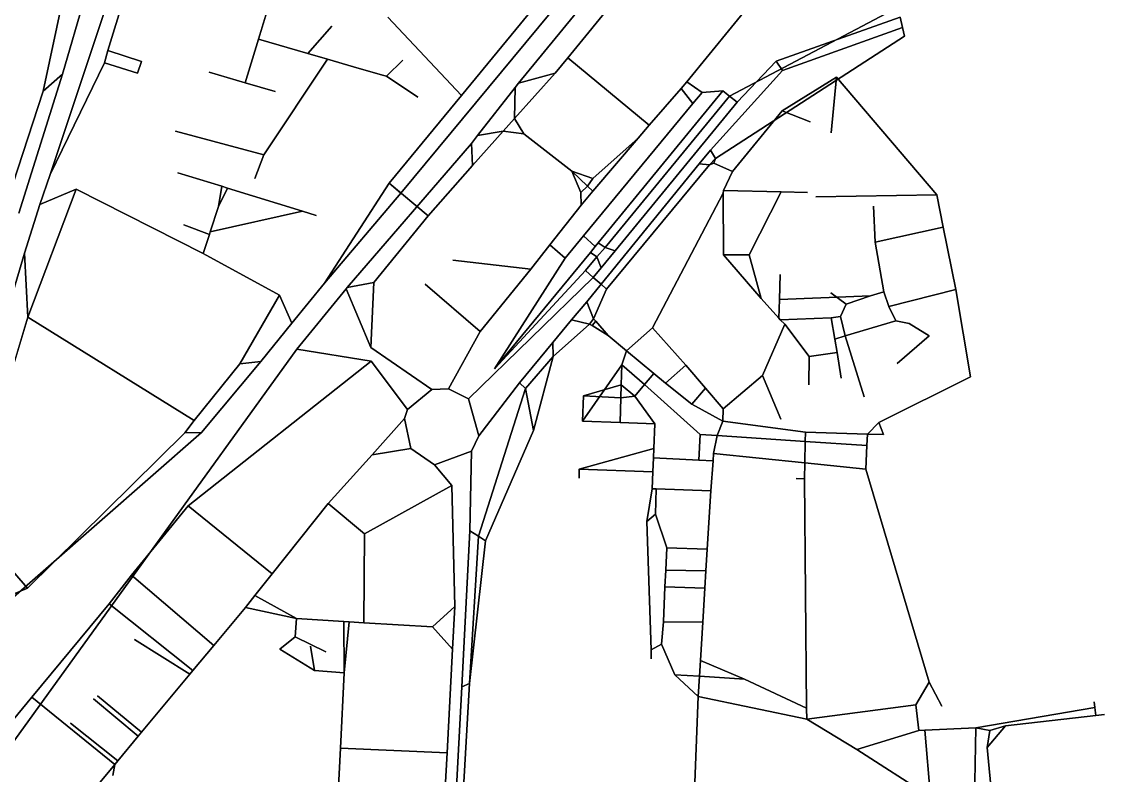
# Model space of a CAD drawing. Header units: metres. Extents: x 327752 to 330295, y 2791504 to 2794271.
# Drawn here: x 329452 to 330278, y 2792442 to 2793017 of the extents above; entities that cross this region are included whole.
import ezdxf

# ---------------------------------------------------------------- set-up
doc = ezdxf.new("R2010")
doc.units = ezdxf.units.M

msp = doc.modelspace()

# ---------------------------------------------------------------- linework, layer by layer
for p, q in [((329830.76, 2792970.16), (329953.21, 2793119.64)), ((329953.21, 2793119.64), (329830.76, 2792970.16)), ((329473.45, 2792900.53), (329538.31, 2793095.12)), ((329538.31, 2793095.12), (329473.45, 2792900.53)), ((329949.28, 2793088.8), (329868.4, 2792989.52)), ((329868.4, 2792989.52), (329949.28, 2793088.8)), ((329512.55, 2793079), (329482.82, 2792977.12)), ((329482.82, 2792977.12), (329512.55, 2793079)), ((329543.18, 2793078.92), (329517.49, 2792995.09)), ((329517.49, 2792995.09), (329543.18, 2793078.92)), ((329467.98, 2792964.06), (329490.29, 2793068.76)), ((329490.29, 2793068.76), (329467.98, 2792964.06)), ((329632.3, 2793003.64), (329649.77, 2793060.91)), ((329649.77, 2793060.91), (329632.3, 2793003.64)), ((329876.34, 2793049.49), (329741, 2792886.2)), ((329741, 2792886.2), (329876.34, 2793049.49)), ((329787.17, 2792960.75), (329856.83, 2793045.23)), ((329856.83, 2793045.23), (329787.17, 2792960.75)), ((330010.36, 2793033.9), (329959.25, 2792971.22)), ((329959.25, 2792971.22), (330010.36, 2793033.9)), ((329991.76, 2792960.3), (330120.33, 2793028.2)), ((330120.33, 2793028.2), (329991.76, 2792960.3)), ((329731.08, 2793020.49), (329787.17, 2792960.75)), ((329787.17, 2792960.75), (329731.08, 2793020.49)), ((330027.26, 2792986.83), (330122, 2793020.56)), ((330122, 2793020.56), (330027.26, 2792986.83)), ((330122, 2793020.56), (330123.73, 2793012.68)), ((330123.73, 2793012.68), (330122, 2793020.56)), ((329669.94, 2792992.74), (329688.32, 2793013.62)), ((329688.32, 2793013.62), (329669.94, 2792992.74)), ((330123.73, 2793012.68), (330032.17, 2792979.9)), ((330032.17, 2792979.9), (330123.73, 2793012.68)), ((330125.17, 2793006.09), (330123.73, 2793012.68)), ((330123.73, 2793012.68), (330125.17, 2793006.09)), ((329622.18, 2792970.47), (329632.3, 2793003.64)), ((329632.3, 2793003.64), (329622.18, 2792970.47)), ((329632.3, 2793003.64), (329669.94, 2792992.74)), ((329669.94, 2792992.74), (329632.3, 2793003.64)), ((329980.95, 2792912.59), (330125.17, 2793006.09)), ((330125.17, 2793006.09), (329980.95, 2792912.59)), ((329514.76, 2792985.59), (329517.49, 2792995.09)), ((329517.49, 2792995.09), (329514.76, 2792985.59)), ((329517.49, 2792995.09), (329543.15, 2792986.75)), ((329543.15, 2792986.75), (329517.49, 2792995.09)), ((329684.97, 2792988.39), (329669.94, 2792992.74)), ((329669.94, 2792992.74), (329684.97, 2792988.39)), ((329473.45, 2792900.53), (329514.76, 2792985.59)), ((329514.76, 2792985.59), (329473.45, 2792900.53)), ((329514.76, 2792985.59), (329540.11, 2792977.87)), ((329540.11, 2792977.87), (329514.76, 2792985.59)), ((329540.11, 2792977.87), (329543.15, 2792986.75)), ((329540.11, 2792977.87), (329543.15, 2792986.75)), ((329543.15, 2792986.75), (329540.11, 2792977.87)), ((329543.15, 2792986.75), (329540.11, 2792977.87)), ((329684.97, 2792988.39), (329636.46, 2792915.46)), ((329636.46, 2792915.46), (329684.97, 2792988.39)), ((329704.8, 2792982.64), (329684.97, 2792988.39)), ((329684.97, 2792988.39), (329704.8, 2792982.64)), ((329730.12, 2792975.4), (329742.44, 2792987.68)), ((329742.44, 2792987.68), (329730.12, 2792975.4)), ((329858.6, 2792977.86), (329868.4, 2792989.52)), ((329868.4, 2792989.52), (329858.6, 2792977.86)), ((329930.47, 2792938.19), (329868.4, 2792989.52)), ((329868.4, 2792989.52), (329930.47, 2792938.19)), ((329997.62, 2792955.65), (330027.26, 2792986.83)), ((330027.26, 2792986.83), (329997.62, 2792955.65)), ((330027.26, 2792986.83), (330032.17, 2792979.9)), ((330032.17, 2792979.9), (330027.26, 2792986.83)), ((329482.82, 2792977.12), (329449.35, 2792871.01)), ((329449.35, 2792871.01), (329482.82, 2792977.12)), ((329482.82, 2792977.12), (329467.98, 2792964.06)), ((329467.98, 2792964.06), (329482.82, 2792977.12)), ((329622.18, 2792970.47), (329594.77, 2792978.42)), ((329594.77, 2792978.42), (329622.18, 2792970.47)), ((329726.87, 2792976.35), (329704.8, 2792982.64)), ((329726.87, 2792976.35), (329704.8, 2792982.64)), ((329704.8, 2792982.64), (329726.87, 2792976.35)), ((329704.8, 2792982.64), (329726.87, 2792976.35)), ((329730.12, 2792975.4), (329726.87, 2792976.35)), ((329726.87, 2792976.35), (329730.12, 2792975.4)), ((329827.58, 2792943.21), (329858.6, 2792977.86)), ((329858.6, 2792977.86), (329827.58, 2792943.21)), ((329858.6, 2792977.86), (329830.76, 2792970.16)), ((329830.76, 2792970.16), (329858.6, 2792977.86)), ((329977.17, 2792919.09), (330032.17, 2792979.9)), ((330032.17, 2792979.9), (329977.17, 2792919.09)), ((329622.18, 2792970.47), (329645.04, 2792963.84)), ((329645.04, 2792963.84), (329622.18, 2792970.47)), ((329754.04, 2792959.45), (329730.12, 2792975.4)), ((329730.12, 2792975.4), (329754.04, 2792959.45)), ((329828.14, 2792966.82), (329830.76, 2792970.16)), ((329830.76, 2792970.16), (329828.14, 2792966.82)), ((329959.25, 2792971.22), (329954.83, 2792966.15)), ((329954.83, 2792966.15), (329959.25, 2792971.22)), ((329971, 2792963.08), (329959.25, 2792971.22)), ((329959.25, 2792971.22), (329971, 2792963.08)), ((330031.9, 2792949.11), (330073.35, 2792974.68)), ((330073.35, 2792974.68), (330031.9, 2792949.11)), ((330073.35, 2792974.68), (330069.35, 2792932.37)), ((330069.35, 2792932.37), (330073.35, 2792974.68)), ((330073.35, 2792974.68), (330149.85, 2792884.92)), ((330149.85, 2792884.92), (330073.35, 2792974.68)), ((329444.86, 2792893.2), (329467.98, 2792964.06)), ((329467.98, 2792964.06), (329444.86, 2792893.2)), ((329787.17, 2792960.75), (329732.05, 2792893.94)), ((329732.05, 2792893.94), (329787.17, 2792960.75)), ((329799.39, 2792930.11), (329828.14, 2792966.82)), ((329828.14, 2792966.82), (329799.39, 2792930.11)), ((329827.58, 2792943.21), (329828.14, 2792966.82)), ((329828.14, 2792966.82), (329827.58, 2792943.21)), ((329986.69, 2792964.32), (329891.65, 2792848.37)), ((329891.65, 2792848.37), (329986.69, 2792964.32)), ((329896.86, 2792844.72), (329991.76, 2792960.3)), ((329991.76, 2792960.3), (329896.86, 2792844.72)), ((329954.83, 2792966.15), (329930.47, 2792938.19)), ((329930.47, 2792938.19), (329954.83, 2792966.15)), ((329963.88, 2792954.63), (329954.83, 2792966.15)), ((329954.83, 2792966.15), (329963.88, 2792954.63)), ((329971, 2792963.08), (329963.88, 2792954.63)), ((329963.88, 2792954.63), (329971, 2792963.08)), ((329986.69, 2792964.32), (329971, 2792963.08)), ((329971, 2792963.08), (329986.69, 2792964.32)), ((329986.69, 2792964.32), (329991.76, 2792960.3)), ((329991.76, 2792960.3), (329986.69, 2792964.32)), ((329997.62, 2792955.65), (329991.76, 2792960.3)), ((329991.76, 2792960.3), (329997.62, 2792955.65)), ((329880.35, 2792853.6), (329963.88, 2792954.63)), ((329963.88, 2792954.63), (329880.35, 2792853.6)), ((329904.46, 2792842.29), (329997.62, 2792955.65)), ((329997.62, 2792955.65), (329904.46, 2792842.29)), ((329819.01, 2792933.62), (329827.58, 2792943.21)), ((329827.58, 2792943.21), (329819.01, 2792933.62)), ((329834.9, 2792931.38), (329827.58, 2792943.21)), ((329827.58, 2792943.21), (329834.9, 2792931.38)), ((330031.9, 2792949.11), (329994.03, 2792902.7)), ((329994.03, 2792902.7), (330031.9, 2792949.11)), ((330031.9, 2792949.11), (330053.24, 2792940.57)), ((330053.24, 2792940.57), (330031.9, 2792949.11)), ((329930.47, 2792938.19), (329922.02, 2792928.28)), ((329922.02, 2792928.28), (329930.47, 2792938.19)), ((329568.94, 2792933.62), (329636.46, 2792915.46)), ((329636.46, 2792915.46), (329568.94, 2792933.62)), ((329794.78, 2792924.23), (329799.39, 2792930.11)), ((329799.39, 2792930.11), (329794.78, 2792924.23)), ((329819.01, 2792933.62), (329795.73, 2792907.26)), ((329795.73, 2792907.26), (329819.01, 2792933.62)), ((329819.01, 2792933.62), (329799.39, 2792930.11)), ((329799.39, 2792930.11), (329819.01, 2792933.62)), ((329834.9, 2792931.38), (329819.01, 2792933.62)), ((329819.01, 2792933.62), (329834.9, 2792931.38)), ((329834.9, 2792931.38), (329871.55, 2792902.93)), ((329871.55, 2792902.93), (329834.9, 2792931.38)), ((329887.38, 2792897.31), (329922.02, 2792928.28)), ((329922.02, 2792928.28), (329887.38, 2792897.31)), ((329887.5, 2792887.76), (329922.02, 2792928.28)), ((329922.02, 2792928.28), (329887.5, 2792887.76)), ((329700.1, 2792814.23), (329794.78, 2792924.23)), ((329794.78, 2792924.23), (329700.1, 2792814.23)), ((329794.78, 2792924.23), (329795.73, 2792907.26)), ((329795.73, 2792907.26), (329794.78, 2792924.23)), ((329977.17, 2792919.09), (329968.49, 2792908.72)), ((329968.49, 2792908.72), (329977.17, 2792919.09)), ((329980.95, 2792912.59), (329977.17, 2792919.09)), ((329977.17, 2792919.09), (329980.95, 2792912.59)), ((329636.46, 2792915.46), (329629.62, 2792897.39)), ((329629.62, 2792897.39), (329636.46, 2792915.46)), ((329980.95, 2792912.59), (329976.41, 2792907.78)), ((329976.41, 2792907.78), (329980.95, 2792912.59)), ((329980.95, 2792912.59), (329979.86, 2792909.07)), ((329979.86, 2792909.07), (329980.95, 2792912.59)), ((329570.74, 2792901.77), (329604.27, 2792891.47)), ((329604.27, 2792891.47), (329570.74, 2792901.77)), ((329761.91, 2792868.97), (329795.73, 2792907.26)), ((329795.73, 2792907.26), (329761.91, 2792868.97)), ((329871.55, 2792902.93), (329883.36, 2792891.48)), ((329871.55, 2792902.93), (329878.38, 2792886.75)), ((329871.55, 2792902.93), (329887.38, 2792897.31)), ((329878.38, 2792886.75), (329871.55, 2792902.93)), ((329883.36, 2792891.48), (329871.55, 2792902.93)), ((329887.38, 2792897.31), (329871.55, 2792902.93)), ((329893.73, 2792816.75), (329968.49, 2792908.72)), ((329968.49, 2792908.72), (329893.73, 2792816.75)), ((329976.41, 2792907.78), (329897.94, 2792813.11)), ((329897.94, 2792813.11), (329976.41, 2792907.78)), ((329976.41, 2792907.78), (329968.49, 2792908.72)), ((329968.49, 2792908.72), (329976.41, 2792907.78)), ((329976.41, 2792907.78), (329979.86, 2792909.07)), ((329979.86, 2792909.07), (329976.41, 2792907.78)), ((329979.86, 2792909.07), (329994.03, 2792902.7)), ((329994.03, 2792902.7), (329979.86, 2792909.07)), ((329994.03, 2792902.7), (329987.18, 2792888.2)), ((329987.18, 2792888.2), (329994.03, 2792902.7)), ((329473.45, 2792900.53), (329465.53, 2792877.69)), ((329465.53, 2792877.69), (329473.45, 2792900.53)), ((329682.71, 2792817.49), (329732.05, 2792893.94)), ((329732.05, 2792893.94), (329682.71, 2792817.49)), ((329761.91, 2792868.97), (329732.05, 2792893.94)), ((329741, 2792886.2), (329732.05, 2792893.94)), ((329732.05, 2792893.94), (329741, 2792886.2)), ((329732.05, 2792893.94), (329761.91, 2792868.97)), ((329883.36, 2792891.48), (329887.38, 2792897.31)), ((329887.38, 2792897.31), (329883.36, 2792891.48)), ((329493.09, 2792889.34), (329456.2, 2792791.61)), ((329456.2, 2792791.61), (329493.09, 2792889.34)), ((329465.53, 2792877.69), (329493.09, 2792889.34)), ((329493.09, 2792889.34), (329465.53, 2792877.69)), ((329493.09, 2792889.34), (329590.07, 2792840.34)), ((329590.07, 2792840.34), (329493.09, 2792889.34)), ((329604.27, 2792891.47), (329601.71, 2792876)), ((329601.71, 2792876), (329604.27, 2792891.47)), ((329608.78, 2792890.08), (329601.71, 2792876)), ((329601.71, 2792876), (329608.78, 2792890.08)), ((329608.78, 2792890.08), (329604.27, 2792891.47)), ((329604.27, 2792891.47), (329608.78, 2792890.08)), ((329665.98, 2792872.5), (329608.78, 2792890.08)), ((329608.78, 2792890.08), (329665.98, 2792872.5)), ((329682.71, 2792817.49), (329741, 2792886.2)), ((329741, 2792886.2), (329682.71, 2792817.49)), ((329878.38, 2792886.75), (329883.36, 2792891.48)), ((329883.36, 2792891.48), (329878.38, 2792886.75)), ((329878.57, 2792877.11), (329878.38, 2792886.75)), ((329878.38, 2792886.75), (329878.57, 2792877.11)), ((329878.57, 2792877.11), (329887.5, 2792887.76)), ((329887.5, 2792887.76), (329878.57, 2792877.11)), ((329887.5, 2792887.76), (329883.36, 2792891.48)), ((329883.36, 2792891.48), (329887.5, 2792887.76)), ((329986.85, 2792886.36), (329932.86, 2792783.44)), ((329932.86, 2792783.44), (329986.85, 2792886.36)), ((329987.18, 2792888.2), (329986.85, 2792886.36)), ((329986.85, 2792886.36), (329987.18, 2792888.2)), ((329986.85, 2792886.36), (329987.09, 2792839.26)), ((329987.09, 2792839.26), (329986.85, 2792886.36)), ((329987.18, 2792888.2), (330031.29, 2792887.17)), ((330031.29, 2792887.17), (329987.18, 2792888.2)), ((330031.29, 2792887.17), (330006.86, 2792839.11)), ((330006.86, 2792839.11), (330031.29, 2792887.17)), ((330031.29, 2792887.17), (330051.14, 2792886.7)), ((330051.14, 2792886.7), (330031.29, 2792887.17)), ((330149.85, 2792884.92), (330057.73, 2792883.4)), ((330057.73, 2792883.4), (330149.85, 2792884.92)), ((330154.81, 2792860.34), (330149.85, 2792884.92)), ((330149.85, 2792884.92), (330154.81, 2792860.34)), ((329465.53, 2792877.69), (329453.87, 2792840.5)), ((329453.87, 2792840.5), (329465.53, 2792877.69)), ((329854.62, 2792846.77), (329878.57, 2792877.11)), ((329878.57, 2792877.11), (329854.62, 2792846.77)), ((329595.52, 2792856.71), (329601.71, 2792876)), ((329601.71, 2792876), (329595.52, 2792856.71)), ((329665.98, 2792872.5), (329595.52, 2792856.71)), ((329595.52, 2792856.71), (329665.98, 2792872.5)), ((329665.98, 2792872.5), (329676.36, 2792869.31)), ((329676.36, 2792869.31), (329665.98, 2792872.5)), ((329720.46, 2792818.15), (329761.91, 2792868.97)), ((329761.91, 2792868.97), (329720.46, 2792818.15)), ((330102.79, 2792848.89), (330101.54, 2792876.2)), ((330101.54, 2792876.2), (330102.79, 2792848.89)), ((329594.83, 2792854.62), (329575.34, 2792862.12)), ((329575.34, 2792862.12), (329594.83, 2792854.62)), ((330154.81, 2792860.34), (330102.79, 2792848.89)), ((330102.79, 2792848.89), (330154.81, 2792860.34)), ((330164.41, 2792812.78), (330154.81, 2792860.34)), ((330154.81, 2792860.34), (330164.41, 2792812.78)), ((329590.07, 2792840.34), (329594.83, 2792854.62)), ((329594.83, 2792854.62), (329590.07, 2792840.34)), ((329594.83, 2792854.62), (329595.52, 2792856.71)), ((329595.52, 2792856.71), (329594.83, 2792854.62)), ((329866.39, 2792836.76), (329880.35, 2792853.6)), ((329880.35, 2792853.6), (329866.39, 2792836.76)), ((329889.28, 2792845.49), (329880.35, 2792853.6)), ((329880.35, 2792853.6), (329889.28, 2792845.49)), ((329840.03, 2792828.28), (329854.62, 2792846.77)), ((329854.62, 2792846.77), (329840.03, 2792828.28)), ((329866.39, 2792836.76), (329854.62, 2792846.77)), ((329854.62, 2792846.77), (329866.39, 2792836.76)), ((329889.28, 2792845.49), (329885.62, 2792841.04)), ((329885.62, 2792841.04), (329889.28, 2792845.49)), ((329891.65, 2792848.37), (329889.28, 2792845.49)), ((329889.28, 2792845.49), (329891.65, 2792848.37)), ((329896.86, 2792844.72), (329890.47, 2792837.72)), ((329890.47, 2792837.72), (329896.86, 2792844.72)), ((329896.86, 2792844.72), (329891.65, 2792848.37)), ((329891.65, 2792848.37), (329896.86, 2792844.72)), ((329904.46, 2792842.29), (329896.86, 2792844.72)), ((329896.86, 2792844.72), (329904.46, 2792842.29)), ((330109.47, 2792811.03), (330102.79, 2792848.89)), ((330102.79, 2792848.89), (330109.47, 2792811.03)), ((329453.87, 2792840.5), (329397.89, 2792652.42)), ((329397.89, 2792652.42), (329453.87, 2792840.5)), ((329453.87, 2792840.5), (329456.2, 2792791.61)), ((329456.2, 2792791.61), (329453.87, 2792840.5)), ((329648.34, 2792808.5), (329590.07, 2792840.34)), ((329590.07, 2792840.34), (329648.34, 2792808.5)), ((329812.53, 2792752.22), (329885.62, 2792841.04)), ((329885.62, 2792841.04), (329812.53, 2792752.22)), ((329866.39, 2792836.76), (329812.53, 2792752.22)), ((329812.53, 2792752.22), (329866.39, 2792836.76)), ((329881.76, 2792827.23), (329890.47, 2792837.72)), ((329890.47, 2792837.72), (329881.76, 2792827.23)), ((329890.47, 2792837.72), (329885.62, 2792841.04)), ((329885.62, 2792841.04), (329890.47, 2792837.72)), ((329893.69, 2792829.24), (329890.47, 2792837.72)), ((329890.47, 2792837.72), (329893.69, 2792829.24)), ((329904.46, 2792842.29), (329893.69, 2792829.24)), ((329893.69, 2792829.24), (329904.46, 2792842.29)), ((329987.09, 2792839.26), (330006.86, 2792839.11)), ((329987.09, 2792839.26), (330015.85, 2792805.99)), ((330015.85, 2792805.99), (329987.09, 2792839.26)), ((330006.86, 2792839.11), (329987.09, 2792839.26)), ((330015.85, 2792805.99), (330006.86, 2792839.11)), ((330006.86, 2792839.11), (330015.85, 2792805.99)), ((329840.03, 2792828.28), (329780.66, 2792835.08)), ((329780.66, 2792835.08), (329840.03, 2792828.28)), ((329801.57, 2792780.7), (329840.03, 2792828.28)), ((329840.03, 2792828.28), (329801.57, 2792780.7)), ((329881.76, 2792827.23), (329812.53, 2792752.22)), ((329812.53, 2792752.22), (329881.76, 2792827.23)), ((329887.68, 2792821.97), (329881.76, 2792827.23)), ((329881.76, 2792827.23), (329887.68, 2792821.97)), ((329887.68, 2792821.97), (329893.69, 2792829.24)), ((329893.69, 2792829.24), (329887.68, 2792821.97)), ((329792.6, 2792729.32), (329887.68, 2792821.97)), ((329887.68, 2792821.97), (329792.6, 2792729.32)), ((329887.68, 2792821.97), (329893.73, 2792816.75)), ((329893.73, 2792816.75), (329887.68, 2792821.97)), ((330029.84, 2792805.15), (330030.49, 2792824.14)), ((330030.49, 2792824.14), (330029.84, 2792805.15)), ((329657.87, 2792786.98), (329682.71, 2792817.49)), ((329682.71, 2792817.49), (329657.87, 2792786.98)), ((329661.52, 2792767.35), (329699.24, 2792813.18)), ((329699.24, 2792813.18), (329661.52, 2792767.35)), ((329699.24, 2792813.18), (329700.1, 2792814.23)), ((329700.1, 2792814.23), (329699.24, 2792813.18)), ((329717.93, 2792768.55), (329699.24, 2792813.18)), ((329699.24, 2792813.18), (329717.93, 2792768.55)), ((329720.46, 2792818.15), (329700.1, 2792814.23)), ((329700.1, 2792814.23), (329720.46, 2792818.15)), ((329717.93, 2792768.55), (329720.46, 2792818.15)), ((329720.46, 2792818.15), (329717.93, 2792768.55)), ((329801.57, 2792780.7), (329759.61, 2792816.93)), ((329759.61, 2792816.93), (329801.57, 2792780.7)), ((329893.73, 2792816.75), (329882.75, 2792803.47)), ((329882.75, 2792803.47), (329893.73, 2792816.75)), ((329897.94, 2792813.11), (329888.08, 2792790.29)), ((329888.08, 2792790.29), (329897.94, 2792813.11)), ((329893.73, 2792816.75), (329897.94, 2792813.11)), ((329897.94, 2792813.11), (329893.73, 2792816.75)), ((330109.47, 2792811.03), (330099.37, 2792807.88)), ((330099.37, 2792807.88), (330109.47, 2792811.03)), ((330113.39, 2792799.84), (330109.47, 2792811.03)), ((330109.47, 2792811.03), (330113.39, 2792799.84)), ((330164.41, 2792812.78), (330113.39, 2792799.84)), ((330113.39, 2792799.84), (330164.41, 2792812.78)), ((330175.63, 2792746.02), (330164.41, 2792812.78)), ((330164.41, 2792812.78), (330175.63, 2792746.02)), ((329648.34, 2792808.5), (329618.18, 2792756.1)), ((329618.18, 2792756.1), (329648.34, 2792808.5)), ((329648.34, 2792808.5), (329657.87, 2792786.98)), ((329657.87, 2792786.98), (329648.34, 2792808.5)), ((329871.27, 2792789.55), (329882.75, 2792803.47)), ((329882.75, 2792803.47), (329871.27, 2792789.55)), ((329882.75, 2792803.47), (329888.08, 2792790.29)), ((329888.08, 2792790.29), (329882.75, 2792803.47)), ((330029.35, 2792790.84), (330015.85, 2792805.99)), ((330015.85, 2792805.99), (330029.35, 2792790.84)), ((330029.35, 2792790.84), (330029.84, 2792805.15)), ((330029.84, 2792805.15), (330029.35, 2792790.84)), ((330029.84, 2792805.15), (330099.37, 2792807.88)), ((330099.37, 2792807.88), (330029.84, 2792805.15)), ((330080.76, 2792801.53), (330069.17, 2792810.15)), ((330069.17, 2792810.15), (330080.76, 2792801.53)), ((330080.76, 2792801.53), (330099.37, 2792807.88)), ((330099.37, 2792807.88), (330080.76, 2792801.53)), ((330076.38, 2792792.1), (330080.76, 2792801.53)), ((330080.76, 2792801.53), (330076.38, 2792792.1)), ((330118.59, 2792788.84), (330113.39, 2792799.84)), ((330113.39, 2792799.84), (330118.59, 2792788.84)), ((329402.94, 2792614.29), (329456.2, 2792791.61)), ((329456.2, 2792791.61), (329402.94, 2792614.29)), ((329456.2, 2792791.61), (329583.37, 2792712.93)), ((329583.37, 2792712.93), (329456.2, 2792791.61)), ((329657.87, 2792786.98), (329634.11, 2792757.82)), ((329634.11, 2792757.82), (329657.87, 2792786.98)), ((329856.98, 2792772.21), (329871.27, 2792789.55)), ((329871.27, 2792789.55), (329856.98, 2792772.21)), ((329857.1, 2792761.68), (329884.81, 2792786.34)), ((329884.81, 2792786.34), (329857.1, 2792761.68)), ((329871.27, 2792789.55), (329884.81, 2792786.34)), ((329884.81, 2792786.34), (329871.27, 2792789.55)), ((329884.81, 2792786.34), (329888.08, 2792790.29)), ((329888.08, 2792790.29), (329884.81, 2792786.34)), ((329884.81, 2792786.34), (329886.96, 2792785.22)), ((329886.96, 2792785.22), (329884.81, 2792786.34)), ((329889.71, 2792788.51), (329886.96, 2792785.22)), ((329886.96, 2792785.22), (329889.71, 2792788.51)), ((329888.08, 2792790.29), (329889.71, 2792788.51)), ((329889.71, 2792788.51), (329888.08, 2792790.29)), ((329889.71, 2792788.51), (329899.17, 2792777.64)), ((329899.17, 2792777.64), (329889.71, 2792788.51)), ((330017.02, 2792747.07), (330033.87, 2792786.26)), ((330033.87, 2792786.26), (330017.02, 2792747.07)), ((330030.46, 2792789.71), (330029.35, 2792790.84)), ((330029.35, 2792790.84), (330030.46, 2792789.71)), ((330069.25, 2792791.18), (330030.46, 2792789.71)), ((330030.46, 2792789.71), (330069.25, 2792791.18)), ((330030.46, 2792789.71), (330033.87, 2792786.26)), ((330033.87, 2792786.26), (330030.46, 2792789.71)), ((330052.54, 2792761.78), (330033.87, 2792786.26)), ((330033.87, 2792786.26), (330052.54, 2792761.78)), ((330069.25, 2792791.18), (330076.38, 2792792.1)), ((330076.38, 2792792.1), (330069.25, 2792791.18)), ((330072.15, 2792774.99), (330069.25, 2792791.18)), ((330069.25, 2792791.18), (330072.15, 2792774.99)), ((330076.38, 2792792.1), (330079.91, 2792777.3)), ((330079.91, 2792777.3), (330076.38, 2792792.1)), ((330079.91, 2792777.3), (330118.59, 2792788.84)), ((330118.59, 2792788.84), (330079.91, 2792777.3)), ((330118.59, 2792788.84), (330128.8, 2792786.75)), ((330128.8, 2792786.75), (330118.59, 2792788.84)), ((330128.8, 2792786.75), (330144.2, 2792777.53)), ((330128.8, 2792786.75), (330144.2, 2792777.53)), ((330144.2, 2792777.53), (330128.8, 2792786.75)), ((330144.2, 2792777.53), (330128.8, 2792786.75)), ((329777.35, 2792737.02), (329801.57, 2792780.7)), ((329801.57, 2792780.7), (329777.35, 2792737.02)), ((329886.96, 2792785.22), (329899.17, 2792777.64)), ((329899.17, 2792777.64), (329886.96, 2792785.22)), ((329913.17, 2792766.03), (329899.17, 2792777.64)), ((329899.17, 2792777.64), (329913.17, 2792766.03)), ((329913.17, 2792766.03), (329932.86, 2792783.44)), ((329932.86, 2792783.44), (329913.17, 2792766.03)), ((329932.86, 2792783.44), (329958.36, 2792755.01)), ((329958.36, 2792755.01), (329932.86, 2792783.44)), ((330144.2, 2792777.53), (330119.64, 2792756.24)), ((330119.64, 2792756.24), (330144.2, 2792777.53)), ((329831.62, 2792741.45), (329856.98, 2792772.21)), ((329856.98, 2792772.21), (329831.62, 2792741.45)), ((329856.98, 2792772.21), (329857.1, 2792761.68)), ((329857.1, 2792761.68), (329856.98, 2792772.21)), ((330072.15, 2792774.99), (330079.91, 2792777.3)), ((330079.91, 2792777.3), (330072.15, 2792774.99)), ((330073.78, 2792764.65), (330072.15, 2792774.99)), ((330072.15, 2792774.99), (330073.78, 2792764.65)), ((330079.91, 2792777.3), (330094.59, 2792730.89)), ((330094.59, 2792730.89), (330079.91, 2792777.3)), ((329297.58, 2792263.51), (329661.52, 2792767.35)), ((329661.52, 2792767.35), (329297.58, 2792263.51)), ((329661.52, 2792767.35), (329718.21, 2792758.05)), ((329718.21, 2792758.05), (329661.52, 2792767.35)), ((329717.93, 2792768.55), (329764.51, 2792736.41)), ((329764.51, 2792736.41), (329717.93, 2792768.55)), ((329857.1, 2792761.68), (329836.15, 2792737.13)), ((329836.15, 2792737.13), (329857.1, 2792761.68)), ((329857.1, 2792761.68), (329842.21, 2792705.11)), ((329842.21, 2792705.11), (329857.1, 2792761.68)), ((329909.64, 2792755.18), (329913.17, 2792766.03)), ((329913.17, 2792766.03), (329909.64, 2792755.18)), ((329934.06, 2792748.66), (329913.17, 2792766.03)), ((329913.17, 2792766.03), (329934.06, 2792748.66)), ((330052.54, 2792761.78), (330052.34, 2792740.01)), ((330052.34, 2792740.01), (330052.54, 2792761.78)), ((330073.78, 2792764.65), (330052.54, 2792761.78)), ((330052.54, 2792761.78), (330073.78, 2792764.65)), ((330073.78, 2792764.65), (330076.86, 2792745.01)), ((330076.86, 2792745.01), (330073.78, 2792764.65)), ((329718.21, 2792758.05), (329578.79, 2792647.71)), ((329578.79, 2792647.71), (329718.21, 2792758.05)), ((329618.18, 2792756.1), (329583.37, 2792712.93)), ((329583.37, 2792712.93), (329618.18, 2792756.1)), ((329634.11, 2792757.82), (329588.95, 2792703.61)), ((329588.95, 2792703.61), (329634.11, 2792757.82)), ((329618.18, 2792756.1), (329634.11, 2792757.82)), ((329634.11, 2792757.82), (329618.18, 2792756.1)), ((329746.16, 2792721.34), (329718.21, 2792758.05)), ((329718.21, 2792758.05), (329746.16, 2792721.34)), ((329879.53, 2792712.42), (329909.64, 2792755.18)), ((329909.64, 2792755.18), (329879.53, 2792712.42)), ((329909.03, 2792739.94), (329909.64, 2792755.18)), ((329909.64, 2792755.18), (329909.03, 2792739.94)), ((329926.83, 2792740.25), (329909.64, 2792755.18)), ((329909.64, 2792755.18), (329926.83, 2792740.25)), ((329942.98, 2792741.32), (329958.36, 2792755.01)), ((329958.36, 2792755.01), (329942.98, 2792741.32)), ((329973.38, 2792737.58), (329958.36, 2792755.01)), ((329958.36, 2792755.01), (329973.38, 2792737.58)), ((329926.83, 2792740.25), (329934.06, 2792748.66)), ((329934.06, 2792748.66), (329926.83, 2792740.25)), ((329934.06, 2792748.66), (329942.98, 2792741.32)), ((329942.98, 2792741.32), (329934.06, 2792748.66)), ((329987.01, 2792721.76), (330017.02, 2792747.07)), ((330017.02, 2792747.07), (329987.01, 2792721.76)), ((330030.86, 2792713.94), (330017.02, 2792747.07)), ((330017.02, 2792747.07), (330030.86, 2792713.94)), ((330105.57, 2792711.34), (330175.63, 2792746.02)), ((330175.63, 2792746.02), (330105.57, 2792711.34)), ((329746.16, 2792721.34), (329764.51, 2792736.41)), ((329764.51, 2792736.41), (329746.16, 2792721.34)), ((329777.35, 2792737.02), (329764.51, 2792736.41)), ((329764.51, 2792736.41), (329777.35, 2792737.02)), ((329792.6, 2792729.32), (329777.35, 2792737.02)), ((329777.35, 2792737.02), (329792.6, 2792729.32)), ((329836.15, 2792737.13), (329800.22, 2792624.57)), ((329800.22, 2792624.57), (329836.15, 2792737.13)), ((329800.57, 2792701.08), (329831.62, 2792741.45)), ((329831.62, 2792741.45), (329800.57, 2792701.08)), ((329831.62, 2792741.45), (329836.15, 2792737.13)), ((329836.15, 2792737.13), (329831.62, 2792741.45)), ((329842.21, 2792705.11), (329836.15, 2792737.13)), ((329836.15, 2792737.13), (329842.21, 2792705.11)), ((329909.03, 2792739.94), (329880.23, 2792731.64)), ((329880.23, 2792731.64), (329909.03, 2792739.94)), ((329909.03, 2792739.94), (329908.81, 2792730.24)), ((329908.81, 2792730.24), (329909.03, 2792739.94)), ((329919.54, 2792731.5), (329909.03, 2792739.94)), ((329909.03, 2792739.94), (329919.54, 2792731.5)), ((329919.54, 2792731.5), (329926.83, 2792740.25)), ((329926.83, 2792740.25), (329919.54, 2792731.5)), ((329969.24, 2792702.16), (329926.83, 2792740.25)), ((329926.83, 2792740.25), (329969.24, 2792702.16)), ((329963.12, 2792725.39), (329942.98, 2792741.32)), ((329942.98, 2792741.32), (329963.12, 2792725.39)), ((329963.12, 2792725.39), (329973.38, 2792737.58)), ((329973.38, 2792737.58), (329963.12, 2792725.39)), ((329987.01, 2792721.76), (329973.38, 2792737.58)), ((329973.38, 2792737.58), (329987.01, 2792721.76)), ((329792.6, 2792729.32), (329800.57, 2792701.08)), ((329800.57, 2792701.08), (329792.6, 2792729.32)), ((329880.23, 2792731.64), (329879.53, 2792712.42)), ((329879.53, 2792712.42), (329880.23, 2792731.64)), ((329908.81, 2792730.24), (329880.23, 2792731.64)), ((329880.23, 2792731.64), (329908.81, 2792730.24)), ((329908.81, 2792730.24), (329908.37, 2792711.32)), ((329908.37, 2792711.32), (329908.81, 2792730.24)), ((329919.54, 2792731.5), (329908.81, 2792730.24)), ((329908.81, 2792730.24), (329919.54, 2792731.5)), ((329919.54, 2792731.5), (329934.75, 2792710.32)), ((329934.75, 2792710.32), (329919.54, 2792731.5)), ((329743.73, 2792714.37), (329746.16, 2792721.34)), ((329746.16, 2792721.34), (329743.73, 2792714.37)), ((329986.73, 2792712.44), (329963.12, 2792725.39)), ((329963.12, 2792725.39), (329986.73, 2792712.44)), ((329986.73, 2792712.44), (329987.01, 2792721.76)), ((329987.01, 2792721.76), (329986.73, 2792712.44)), ((329583.37, 2792712.93), (329576.19, 2792703.41)), ((329576.19, 2792703.41), (329583.37, 2792712.93)), ((329743.73, 2792714.37), (329719.07, 2792686.64)), ((329719.07, 2792686.64), (329743.73, 2792714.37)), ((329743.73, 2792714.37), (329748.59, 2792691.49)), ((329748.59, 2792691.49), (329743.73, 2792714.37)), ((329879.53, 2792712.42), (329908.37, 2792711.32)), ((329908.37, 2792711.32), (329879.53, 2792712.42)), ((329986.73, 2792712.44), (329982.44, 2792701.39)), ((329982.44, 2792701.39), (329986.73, 2792712.44)), ((329986.73, 2792712.44), (330049.66, 2792703.97)), ((330049.66, 2792703.97), (329986.73, 2792712.44)), ((329374.97, 2792516.59), (329588.95, 2792703.61)), ((329588.95, 2792703.61), (329374.97, 2792516.59)), ((329456.04, 2792584.88), (329576.19, 2792703.41)), ((329576.19, 2792703.41), (329456.04, 2792584.88)), ((329576.19, 2792703.41), (329588.95, 2792703.61)), ((329588.95, 2792703.61), (329576.19, 2792703.41)), ((329842.21, 2792705.11), (329805.63, 2792621.12)), ((329805.63, 2792621.12), (329842.21, 2792705.11)), ((329934.75, 2792710.32), (329908.37, 2792711.32)), ((329908.37, 2792711.32), (329934.75, 2792710.32)), ((329934.75, 2792710.32), (329933.98, 2792691.37)), ((329933.98, 2792691.37), (329934.75, 2792710.32)), ((330049.66, 2792703.97), (330049.56, 2792696.91)), ((330049.56, 2792696.91), (330049.66, 2792703.97)), ((330049.66, 2792703.97), (330097.03, 2792702.31)), ((330097.03, 2792702.31), (330049.66, 2792703.97)), ((330097.03, 2792702.31), (330105.57, 2792711.34)), ((330105.57, 2792711.34), (330097.03, 2792702.31)), ((330109.23, 2792702.14), (330105.57, 2792711.34)), ((330105.57, 2792711.34), (330109.23, 2792702.14)), ((329800.57, 2792701.08), (329794.81, 2792689.37)), ((329794.81, 2792689.37), (329800.57, 2792701.08)), ((329969.24, 2792702.16), (329968.45, 2792682.49)), ((329968.45, 2792682.49), (329969.24, 2792702.16)), ((329982.44, 2792701.39), (329969.24, 2792702.16)), ((329969.24, 2792702.16), (329982.44, 2792701.39)), ((329982.44, 2792701.39), (329979.65, 2792687.61)), ((329979.65, 2792687.61), (329982.44, 2792701.39)), ((329982.44, 2792701.39), (330049.56, 2792696.91)), ((330049.56, 2792696.91), (329982.44, 2792701.39)), ((330049.34, 2792680.43), (330049.56, 2792696.91)), ((330049.56, 2792696.91), (330049.34, 2792680.43)), ((330096.63, 2792693.78), (330049.56, 2792696.91)), ((330049.56, 2792696.91), (330096.63, 2792693.78)), ((330097.03, 2792702.31), (330096.63, 2792693.78)), ((330096.63, 2792693.78), (330097.03, 2792702.31)), ((330097.03, 2792702.31), (330109.23, 2792702.14)), ((330109.23, 2792702.14), (330097.03, 2792702.31)), ((329719.07, 2792686.64), (329685.5, 2792649.51)), ((329685.5, 2792649.51), (329719.07, 2792686.64)), ((329719.07, 2792686.64), (329748.59, 2792691.49)), ((329748.59, 2792691.49), (329719.07, 2792686.64)), ((329748.59, 2792691.49), (329766.71, 2792679.14)), ((329766.71, 2792679.14), (329748.59, 2792691.49)), ((329766.71, 2792679.14), (329794.81, 2792689.37)), ((329794.81, 2792689.37), (329766.71, 2792679.14)), ((329794.81, 2792689.37), (329793.61, 2792628.79)), ((329793.61, 2792628.79), (329794.81, 2792689.37)), ((329933.98, 2792691.37), (329877.12, 2792675.63)), ((329877.12, 2792675.63), (329933.98, 2792691.37)), ((329933.98, 2792691.37), (329933.7, 2792684.26)), ((329933.7, 2792684.26), (329933.98, 2792691.37)), ((329979.24, 2792682.05), (329979.65, 2792687.61)), ((329979.65, 2792687.61), (329979.24, 2792682.05)), ((330049.34, 2792680.43), (329979.65, 2792687.61)), ((329979.65, 2792687.61), (330049.34, 2792680.43)), ((330096.63, 2792693.78), (330095.77, 2792675.65)), ((330095.77, 2792675.65), (330096.63, 2792693.78)), ((329766.71, 2792679.14), (329779.93, 2792663.22)), ((329779.93, 2792663.22), (329766.71, 2792679.14)), ((329933.28, 2792673.78), (329933.7, 2792684.26)), ((329933.7, 2792684.26), (329933.28, 2792673.78)), ((329933.7, 2792684.26), (329968.45, 2792682.49)), ((329968.45, 2792682.49), (329933.7, 2792684.26)), ((329979.24, 2792682.05), (329968.45, 2792682.49)), ((329968.45, 2792682.49), (329979.24, 2792682.05)), ((329977.52, 2792659.22), (329979.24, 2792682.05)), ((329979.24, 2792682.05), (329977.52, 2792659.22)), ((330049.34, 2792680.43), (330048.95, 2792668.27)), ((330048.95, 2792668.27), (330049.34, 2792680.43)), ((330095.77, 2792675.65), (330049.34, 2792680.43)), ((330049.34, 2792680.43), (330095.77, 2792675.65)), ((329877.12, 2792675.63), (329876.94, 2792668.98)), ((329876.94, 2792668.98), (329877.12, 2792675.63)), ((329933.28, 2792673.78), (329877.12, 2792675.63)), ((329877.12, 2792675.63), (329933.28, 2792673.78)), ((329932.75, 2792660.7), (329933.28, 2792673.78)), ((329933.28, 2792673.78), (329932.75, 2792660.7)), ((330144.11, 2792513.36), (330095.77, 2792675.65)), ((330095.77, 2792675.65), (330144.11, 2792513.36)), ((329779.93, 2792663.22), (329713.33, 2792626.47)), ((329713.33, 2792626.47), (329779.93, 2792663.22)), ((329779.93, 2792663.22), (329782.15, 2792570.96)), ((329782.15, 2792570.96), (329779.93, 2792663.22)), ((330048.95, 2792668.27), (330042.59, 2792668.5)), ((330042.59, 2792668.5), (330048.95, 2792668.27)), ((330050.59, 2792493.32), (330048.95, 2792668.27)), ((330048.95, 2792668.27), (330050.59, 2792493.32)), ((329928.63, 2792635.69), (329932.75, 2792660.7)), ((329932.75, 2792660.7), (329928.63, 2792635.69)), ((329935.81, 2792660.6), (329932.75, 2792660.7)), ((329932.75, 2792660.7), (329935.81, 2792660.6)), ((329935.81, 2792660.6), (329935.36, 2792641.39)), ((329935.36, 2792641.39), (329935.81, 2792660.6)), ((329977.52, 2792659.22), (329935.81, 2792660.6)), ((329935.81, 2792660.6), (329977.52, 2792659.22)), ((329977.52, 2792659.22), (329974.79, 2792614.61)), ((329974.79, 2792614.61), (329977.52, 2792659.22)), ((329578.79, 2792647.71), (329535.49, 2792594.9)), ((329535.49, 2792594.9), (329578.79, 2792647.71)), ((329642.68, 2792595.8), (329578.79, 2792647.71)), ((329578.79, 2792647.71), (329642.68, 2792595.8)), ((329685.5, 2792649.51), (329642.68, 2792595.8)), ((329642.68, 2792595.8), (329685.5, 2792649.51)), ((329685.5, 2792649.51), (329713.33, 2792626.47)), ((329713.33, 2792626.47), (329685.5, 2792649.51)), ((329928.63, 2792635.69), (329935.36, 2792641.39)), ((329935.36, 2792641.39), (329928.63, 2792635.69)), ((329935.36, 2792641.39), (329943.84, 2792615.61)), ((329943.84, 2792615.61), (329935.36, 2792641.39)), ((329787.46, 2792509.58), (329793.61, 2792628.79)), ((329793.61, 2792628.79), (329787.46, 2792509.58)), ((329800.22, 2792624.57), (329793.61, 2792628.79)), ((329793.61, 2792628.79), (329800.22, 2792624.57)), ((329931.85, 2792538.03), (329928.63, 2792635.69)), ((329928.63, 2792635.69), (329931.85, 2792538.03)), ((329713.33, 2792626.47), (329712.71, 2792558.62)), ((329712.71, 2792558.62), (329713.33, 2792626.47)), ((329800.22, 2792624.57), (329793.25, 2792512.31)), ((329793.25, 2792512.31), (329800.22, 2792624.57)), ((329805.63, 2792621.12), (329793.25, 2792512.31)), ((329793.25, 2792512.31), (329805.63, 2792621.12)), ((329805.63, 2792621.12), (329800.22, 2792624.57)), ((329800.22, 2792624.57), (329805.63, 2792621.12)), ((329943.84, 2792615.61), (329943.1, 2792598.76)), ((329943.1, 2792598.76), (329943.84, 2792615.61)), ((329974.79, 2792614.61), (329943.84, 2792615.61)), ((329943.84, 2792615.61), (329974.79, 2792614.61)), ((329974.79, 2792614.61), (329973.79, 2792598.26)), ((329973.79, 2792598.26), (329974.79, 2792614.61)), ((329456.04, 2792584.88), (329441.21, 2792601.98)), ((329441.21, 2792601.98), (329456.04, 2792584.88)), ((329629.56, 2792579.23), (329642.68, 2792595.8)), ((329642.68, 2792595.8), (329629.56, 2792579.23)), ((329942.52, 2792585.89), (329943.1, 2792598.76)), ((329943.1, 2792598.76), (329942.52, 2792585.89)), ((329973.79, 2792598.26), (329943.1, 2792598.76)), ((329943.1, 2792598.76), (329973.79, 2792598.26)), ((329972.98, 2792585), (329973.79, 2792598.26)), ((329973.79, 2792598.26), (329972.98, 2792585)), ((329535.49, 2792594.9), (329518.45, 2792572.94)), ((329518.45, 2792572.94), (329535.49, 2792594.9)), ((329598.32, 2792541.1), (329535.49, 2792594.9)), ((329535.49, 2792594.9), (329598.32, 2792541.1)), ((329401.6, 2792562.15), (329456.04, 2792584.88)), ((329456.04, 2792584.88), (329401.6, 2792562.15)), ((329622.4, 2792570.19), (329629.56, 2792579.23)), ((329629.56, 2792579.23), (329622.4, 2792570.19)), ((329629.56, 2792579.23), (329661.33, 2792561.79)), ((329661.33, 2792561.79), (329629.56, 2792579.23)), ((329941.35, 2792559.23), (329942.52, 2792585.89)), ((329942.52, 2792585.89), (329941.35, 2792559.23)), ((329942.52, 2792585.89), (329972.98, 2792585)), ((329972.98, 2792585), (329942.52, 2792585.89)), ((329971.4, 2792559.11), (329972.98, 2792585)), ((329972.98, 2792585), (329971.4, 2792559.11)), ((329459.28, 2792501.93), (329518.45, 2792572.94)), ((329518.45, 2792572.94), (329459.28, 2792501.93)), ((329518.45, 2792572.94), (329582.24, 2792522.09)), ((329582.24, 2792522.09), (329518.45, 2792572.94)), ((329782.15, 2792570.96), (329765.14, 2792555.39)), ((329765.14, 2792555.39), (329782.15, 2792570.96)), ((329782.15, 2792570.96), (329780.36, 2792538.51)), ((329780.36, 2792538.51), (329782.15, 2792570.96)), ((329622.4, 2792570.19), (329598.32, 2792541.1)), ((329598.32, 2792541.1), (329622.4, 2792570.19)), ((329622.4, 2792570.19), (329661.33, 2792561.79)), ((329661.33, 2792561.79), (329622.4, 2792570.19)), ((329661.33, 2792561.79), (329660.41, 2792547.82)), ((329660.41, 2792547.82), (329661.33, 2792561.79)), ((329661.33, 2792561.79), (329697.53, 2792559.56)), ((329697.53, 2792559.56), (329661.33, 2792561.79)), ((329701.59, 2792559.31), (329697.53, 2792559.56)), ((329697.53, 2792559.56), (329701.59, 2792559.31)), ((329697.53, 2792559.56), (329697.74, 2792520.3)), ((329697.74, 2792520.3), (329697.53, 2792559.56)), ((329701.59, 2792559.31), (329697.74, 2792520.3)), ((329697.74, 2792520.3), (329701.59, 2792559.31)), ((329712.71, 2792558.62), (329701.59, 2792559.31)), ((329701.59, 2792559.31), (329712.71, 2792558.62)), ((329712.71, 2792558.62), (329765.14, 2792555.39)), ((329765.14, 2792555.39), (329712.71, 2792558.62)), ((329765.14, 2792555.39), (329780.36, 2792538.51)), ((329780.36, 2792538.51), (329765.14, 2792555.39)), ((329941.35, 2792559.23), (329939.83, 2792542.27)), ((329939.83, 2792542.27), (329941.35, 2792559.23)), ((329941.35, 2792559.23), (329971.4, 2792559.11)), ((329971.4, 2792559.11), (329941.35, 2792559.23)), ((329971.4, 2792559.11), (329969.59, 2792529.88)), ((329969.59, 2792529.88), (329971.4, 2792559.11)), ((329648.67, 2792538.51), (329660.41, 2792547.82)), ((329660.41, 2792547.82), (329648.67, 2792538.51)), ((329660.41, 2792547.82), (329683.62, 2792536.48)), ((329683.62, 2792536.48), (329660.41, 2792547.82)), ((329579.9, 2792519.32), (329537.84, 2792545.88)), ((329537.84, 2792545.88), (329579.9, 2792519.32)), ((329598.32, 2792541.1), (329582.24, 2792522.09)), ((329582.24, 2792522.09), (329598.32, 2792541.1)), ((329675.09, 2792522.1), (329648.67, 2792538.51)), ((329675.09, 2792522.1), (329648.67, 2792538.51)), ((329648.67, 2792538.51), (329675.09, 2792522.1)), ((329648.67, 2792538.51), (329675.09, 2792522.1)), ((329672.02, 2792540.61), (329675.09, 2792522.1)), ((329675.09, 2792522.1), (329672.02, 2792540.61)), ((329780.36, 2792538.51), (329776.26, 2792459.44)), ((329776.26, 2792459.44), (329780.36, 2792538.51)), ((329939.83, 2792542.27), (329931.85, 2792538.03)), ((329931.85, 2792538.03), (329939.83, 2792542.27)), ((329931.85, 2792538.03), (329931.94, 2792530.98)), ((329931.94, 2792530.98), (329931.85, 2792538.03)), ((329950.1, 2792518.91), (329939.83, 2792542.27)), ((329939.83, 2792542.27), (329950.1, 2792518.91)), ((329931.94, 2792530.98), (329931.94, 2792530.98)), ((329931.94, 2792530.98), (329931.94, 2792530.98)), ((329968.8, 2792517.72), (329969.59, 2792529.88)), ((329969.59, 2792529.88), (329968.8, 2792517.72)), ((329969.59, 2792529.88), (330003.24, 2792515.54)), ((330003.24, 2792515.54), (329969.59, 2792529.88)), ((329579.9, 2792519.32), (329582.24, 2792522.09)), ((329582.24, 2792522.09), (329579.9, 2792519.32)), ((329697.74, 2792520.3), (329675.09, 2792522.1)), ((329675.09, 2792522.1), (329697.74, 2792520.3)), ((329543.18, 2792475.03), (329579.9, 2792519.32)), ((329579.9, 2792519.32), (329543.18, 2792475.03)), ((329697.74, 2792520.3), (329694.92, 2792462.93)), ((329694.92, 2792462.93), (329697.74, 2792520.3)), ((329967.89, 2792502.32), (329950.1, 2792518.91)), ((329968.8, 2792517.72), (329950.1, 2792518.91)), ((329950.1, 2792518.91), (329968.8, 2792517.72)), ((329950.1, 2792518.91), (329967.89, 2792502.32)), ((329967.89, 2792502.32), (329968.8, 2792517.72)), ((329968.8, 2792517.72), (329967.89, 2792502.32)), ((329968.8, 2792517.72), (330003.24, 2792515.54)), ((330003.24, 2792515.54), (329968.8, 2792517.72)), ((330050.59, 2792493.32), (330003.24, 2792515.54)), ((330003.24, 2792515.54), (330050.59, 2792493.32)), ((330144.11, 2792513.36), (330133.98, 2792495.86)), ((330133.98, 2792495.86), (330144.11, 2792513.36)), ((330144.11, 2792513.36), (330153.64, 2792494.84)), ((330153.64, 2792494.84), (330144.11, 2792513.36)), ((329780.99, 2792383.92), (329787.46, 2792509.58)), ((329787.46, 2792509.58), (329780.99, 2792383.92)), ((329786.19, 2792383.79), (329793.25, 2792512.31)), ((329793.25, 2792512.31), (329786.19, 2792383.79)), ((329787.46, 2792509.58), (329793.25, 2792512.31)), ((329793.25, 2792512.31), (329787.46, 2792509.58)), ((329459.28, 2792501.93), (329418.22, 2792451.83)), ((329418.22, 2792451.83), (329459.28, 2792501.93)), ((329522.73, 2792450.52), (329459.28, 2792501.93)), ((329459.28, 2792501.93), (329522.73, 2792450.52)), ((329506.5, 2792500.46), (329540.57, 2792471.94)), ((329540.57, 2792471.94), (329506.5, 2792500.46)), ((329543.18, 2792475.03), (329509.4, 2792502.74)), ((329509.4, 2792502.74), (329543.18, 2792475.03)), ((329963.88, 2792404.3), (329967.89, 2792502.32)), ((329967.89, 2792502.32), (329963.88, 2792404.3)), ((329967.89, 2792502.32), (330050.68, 2792484.97)), ((330050.68, 2792484.97), (329967.89, 2792502.32)), ((330270.48, 2792493.95), (330269.93, 2792498.31)), ((330269.93, 2792498.31), (330270.48, 2792493.95)), ((330050.68, 2792484.97), (330050.59, 2792493.32)), ((330050.59, 2792493.32), (330050.68, 2792484.97)), ((330050.68, 2792484.97), (330133.98, 2792495.86)), ((330133.98, 2792495.86), (330050.68, 2792484.97)), ((330133.98, 2792495.86), (330136.11, 2792476.42)), ((330136.11, 2792476.42), (330133.98, 2792495.86)), ((330179.63, 2792478.36), (330270.48, 2792493.95)), ((330270.48, 2792493.95), (330179.63, 2792478.36)), ((330271.25, 2792487.91), (330270.48, 2792493.95)), ((330270.48, 2792493.95), (330271.25, 2792487.91)), ((330271.25, 2792487.91), (330277.77, 2792488.59)), ((330277.77, 2792488.59), (330271.25, 2792487.91)), ((329524.89, 2792453.12), (329488.86, 2792481.96)), ((329488.86, 2792481.96), (329524.89, 2792453.12)), ((330050.68, 2792484.97), (330089.02, 2792461.78)), ((330089.02, 2792461.78), (330050.68, 2792484.97)), ((330202.46, 2792479.88), (330271.25, 2792487.91)), ((330271.25, 2792487.91), (330202.46, 2792479.88)), ((329524.89, 2792453.12), (329540.57, 2792471.94)), ((329540.57, 2792471.94), (329524.89, 2792453.12)), ((329540.57, 2792471.94), (329543.18, 2792475.03)), ((329543.18, 2792475.03), (329540.57, 2792471.94)), ((330136.11, 2792476.42), (330089.02, 2792461.78)), ((330089.02, 2792461.78), (330136.11, 2792476.42)), ((330136.11, 2792476.42), (330140.7, 2792476.62)), ((330140.7, 2792476.62), (330136.11, 2792476.42)), ((330179.63, 2792478.36), (330140.7, 2792476.62)), ((330140.7, 2792476.62), (330179.63, 2792478.36)), ((330145.12, 2792425.69), (330140.7, 2792476.62)), ((330140.7, 2792476.62), (330145.12, 2792425.69)), ((330179.63, 2792478.36), (330175.08, 2792202.64)), ((330175.08, 2792202.64), (330179.63, 2792478.36)), ((330190.36, 2792476.5), (330179.63, 2792478.36)), ((330179.63, 2792478.36), (330190.36, 2792476.5)), ((330188.23, 2792463.48), (330202.46, 2792479.88)), ((330202.46, 2792479.88), (330188.23, 2792463.48)), ((330190.36, 2792476.5), (330188.23, 2792463.48)), ((330188.23, 2792463.48), (330190.36, 2792476.5)), ((330190.36, 2792476.5), (330202.46, 2792479.88)), ((330202.46, 2792479.88), (330190.36, 2792476.5)), ((329693.24, 2792428.65), (329694.92, 2792462.93)), ((329694.92, 2792462.93), (329693.24, 2792428.65)), ((329776.26, 2792459.44), (329694.92, 2792462.93)), ((329694.92, 2792462.93), (329776.26, 2792459.44)), ((329772.25, 2792384.38), (329776.26, 2792459.44)), ((329776.26, 2792459.44), (329772.25, 2792384.38)), ((330089.02, 2792461.78), (330145.12, 2792425.69)), ((330145.12, 2792425.69), (330089.02, 2792461.78)), ((330192.77, 2792417.41), (330188.23, 2792463.48)), ((330188.23, 2792463.48), (330192.77, 2792417.41)), ((329522.73, 2792450.52), (329497, 2792419.5)), ((329497, 2792419.5), (329522.73, 2792450.52)), ((329522.73, 2792450.52), (329521.23, 2792442.03)), ((329521.23, 2792442.03), (329522.73, 2792450.52)), ((329522.73, 2792450.52), (329524.89, 2792453.12)), ((329524.89, 2792453.12), (329522.73, 2792450.52))]:
    msp.add_line(p, q)

doc.saveas('drawing.dxf')
